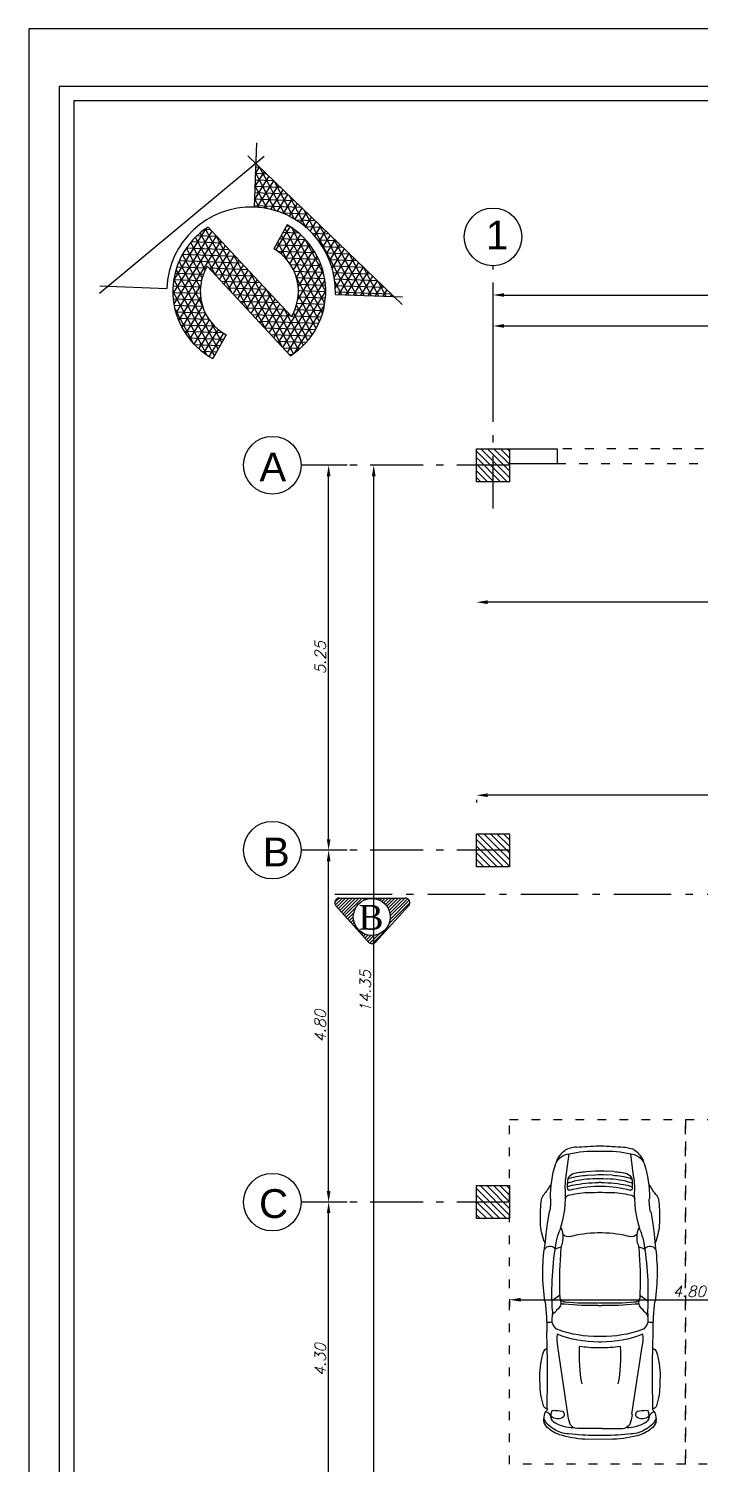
# Model space of a CAD drawing. Header units: millimetres. Extents: x 577 to 2337, y 236 to 943.
# Drawn here: x 1841.97 to 1851.14, y 459.95 to 479.53 of the extents above; entities that cross this region are included whole.
import ezdxf

# ---------------------------------------------------------------- set-up
doc = ezdxf.new("R2010")
doc.units = ezdxf.units.MM
doc.header["$LTSCALE"] = 0.01
doc.linetypes.add('ACAD_ISO03W100', pattern=[30, 12, -18])
doc.linetypes.add('ACAD_ISO10W100', pattern=[18, 12, -3, 0, -3])
for name, color, linetype in [('00-Arm', 7, 'Continuous'), ('01-Plan', 1, 'Continuous'), ('03-Ax', 4, 'Continuous'), ('05-Dim', 5, 'Continuous'), ('06-Furn', 4, 'Continuous'), ('09-Sect', 1, 'Continuous'), ('10-coulm', 7, 'Continuous')]:
    doc.layers.add(name, color=color, linetype=linetype)
doc.styles.add('2', font='BHoma.ttf')
doc.styles.get("Standard").update_dxf_attribs({"font": 'italic.shx'})
doc.dimstyles.new('ISO-25', dxfattribs={"dimtxt": 0.15, "dimasz": 0.15, "dimexe": 0.1, "dimexo": 0.1, "dimgap": 0.04, "dimtad": 1, "dimzin": 1, "dimdsep": 46, "dimtxsty": 'Standard', "dimcen": 0.3, "dimadec": 0, "dimazin": 0, "dimtfac": 1, "dimtmove": 0, "dimatfit": 3, "dimfxl": 1, "dimarcsym": 0})

# ---------------------------------------------------------------- blocks, each defined once
blk = doc.blocks.new('*D318')
at = {"layer": '05-Dim', "color": 0, "lineweight": -2, "transparency": 16777216}
for p, q in [((1848.312, 474.311), (1848.312, 475.996)), ((1859.383, 474.311), (1859.383, 475.996)), ((1848.462, 475.896), (1859.233, 475.896))]:
    blk.add_line(p, q, dxfattribs=at)
at = {"layer": '05-Dim', "color": 0, "transparency": 16777216}
for points in [[(1848.462, 475.921), (1848.462, 475.871), (1848.312, 475.896)], [(1859.233, 475.921), (1859.233, 475.871), (1859.383, 475.896)]]:
    blk.add_solid(points, dxfattribs=at)
at = {"layer": 'Defpoints', "color": 0, "transparency": 16777216}
for p in [(1859.383, 475.896), (1848.312, 474.211), (1859.383, 474.211)]:
    blk.add_point(p, dxfattribs=at)
at = {"layer": '05-Dim', "color": 0, "transparency": 16777216, "insert": (1852.761, 476.011), "char_height": 0.15, "attachment_point": 5}
blk.add_mtext('11.07', dxfattribs=at)
blk = doc.blocks.new('co2')
at = {"layer": '10-coulm'}
h = blk.add_hatch(dxfattribs=at)
h.set_pattern_fill('ANSI31', color=5, scale=0.02, style=0)
h.set_pattern_definition([(45, (-770.14033, -706.21029), (-0.0449012806, 0.0449012806), [])])
h.paths.add_polyline_path([(0, 0), (0.45, 0), (0.45, 0.45), (0, 0.45)])
at = {"layer": '10-coulm', "color": 7}
blk.add_lwpolyline([(0, 0), (0.45, 0), (0.45, 0.45), (0, 0.45)], close=True, dxfattribs=at)
blk = doc.blocks.new('caaar')
at = {"layer": '06-Furn', "color": 234, "linetype": 'Continuous'}
for p, q in [((863.957, 647.351), (864.122, 647.38)), ((864.122, 647.38), (864.275, 647.402)), ((864.275, 647.402), (864.433, 647.414)), ((864.38, 647.423), (864.405, 647.412)), ((864.485, 647.415), (864.492, 647.421)), ((865.538, 647.386), (865.538, 647.389)), ((865.887, 647.38), (865.671, 647.386)), ((866.106, 647.376), (865.887, 647.38)), ((866.362, 647.377), (866.106, 647.376)), ((866.772, 647.381), (866.362, 647.377)), ((863.207, 647.237), (863.247, 647.251)), ((863.583, 647.343), (863.566, 647.324)), ((864.185, 647.187), (864.182, 647.189)), ((864.476, 647.275), (864.488, 647.263)), ((864.486, 647.253), (864.488, 647.263)), ((865.151, 647.198), (865.23, 647.31)), ((865.226, 647.186), (865.191, 647.194)), ((865.268, 647.179), (865.226, 647.186)), ((865.376, 647.307), (865.456, 647.309)), ((865.534, 647.316), (865.531, 647.309)), ((866.853, 647.084), (865.883, 647.227)), ((863.03, 646.963), (863.033, 646.99)), ((863.033, 646.99), (863.056, 647.086)), ((863.066, 647.112), (863.056, 647.086)), ((863.409, 647.103), (863.128, 647.065)), ((863.513, 647.118), (863.409, 647.103)), ((863.477, 647.059), (863.483, 647.073)), ((863.483, 647.073), (863.488, 647.081)), ((863.627, 647.125), (863.513, 647.118)), ((863.539, 647.068), (863.546, 647.087)), ((863.574, 647.015), (863.588, 647.063)), ((863.588, 647.063), (863.598, 647.088)), ((863.762, 647.118), (863.776, 647.123)), ((867.058, 646.945), (867.051, 646.98)), ((867.06, 646.88), (867.058, 646.945)), ((863.381, 646.824), (863.372, 646.689)), ((863.433, 646.806), (863.426, 646.688)), ((867.059, 646.655), (867.06, 646.88)), ((867.213, 646.439), (867.211, 646.84)), ((863.011, 646.639), (863.011, 646.61)), ((863.089, 646.654), (863.089, 646.595)), ((863.433, 646.444), (863.428, 646.538)), ((864.254, 646.658), (864.254, 646.591)), ((865.263, 646.594), (865.262, 646.647)), ((865.298, 646.649), (865.298, 646.6)), ((865.741, 646.604), (865.741, 646.646)), ((865.821, 646.608), (865.821, 646.641)), ((867.059, 646.594), (867.059, 646.655)), ((867.059, 646.594), (867.06, 646.37)), ((867.159, 646.563), (867.159, 646.686)), ((863.381, 646.426), (863.374, 646.531)), ((867.06, 646.37), (867.058, 646.304)), ((863.03, 646.286), (863.033, 646.259)), ((863.033, 646.259), (863.056, 646.164)), ((863.066, 646.137), (863.056, 646.164)), ((863.409, 646.147), (863.128, 646.184)), ((863.513, 646.131), (863.409, 646.147)), ((863.477, 646.19), (863.483, 646.177)), ((863.483, 646.177), (863.488, 646.169)), ((863.627, 646.125), (863.513, 646.131)), ((863.539, 646.181), (863.546, 646.163)), ((863.574, 646.235), (863.588, 646.186)), ((863.588, 646.186), (863.598, 646.162)), ((863.762, 646.132), (863.776, 646.127)), ((866.853, 646.166), (865.883, 646.022)), ((867.058, 646.304), (867.051, 646.269)), ((863.207, 646.012), (863.247, 645.999)), ((863.583, 645.907), (863.566, 645.926)), ((864.185, 646.062), (864.182, 646.06)), ((864.476, 645.974), (864.488, 645.986)), ((864.486, 645.996), (864.488, 645.986)), ((865.151, 646.052), (865.23, 645.939)), ((865.226, 646.063), (865.191, 646.055)), ((865.268, 646.07), (865.226, 646.063)), ((865.376, 645.943), (865.456, 645.94)), ((865.534, 645.934), (865.531, 645.94)), ((863.957, 645.898), (864.122, 645.869)), ((864.122, 645.869), (864.275, 645.848)), ((864.275, 645.848), (864.433, 645.835)), ((864.38, 645.826), (864.405, 645.837)), ((864.485, 645.834), (864.492, 645.828)), ((865.538, 645.864), (865.538, 645.86)), ((865.887, 645.869), (865.671, 645.863)), ((866.106, 645.874), (865.887, 645.869)), ((866.362, 645.872), (866.106, 645.874)), ((866.772, 645.869), (866.362, 645.872))]:
    blk.add_line(p, q, dxfattribs=at)
for centre, radius, start, end in [((863.25, 647.973), 0.713, 297.8456, 310.3986), ((863.825, 647.289), 0.18, 93.9919, 128.6321), ((864.026, 644.794), 2.683, 88.0693, 94.5662), ((864.089, 646.653), 0.824, 69.2963, 88.081), ((864.832, 644.69), 2.753, 81.3469, 98.3267), ((864.543, 647.341), 0.094, 127.9373, 224.4515), ((865.675, 650.965), 3.579, 263.1239, 269.9435), ((865.43, 647.357), 0.113, 338.1804, 14.6589), ((866.002, 647.359), 0.0908, 144.3579, 165.1422), ((866.061, 647.228), 0.227, 96.3926, 125.8775), ((866.31, 646.274), 1.212, 85.0633, 103.0814), ((866.441, 646.579), 0.902, 70.9589, 91.6972), ((866.724, 647.385), 0.0484, 354.729, 75.7923), ((866.77, 647.441), 0.0609, 271.2897, 302.9705), ((866.85, 647.358), 0.0571, 101.171, 145.0983), ((866.879, 647.405), 0.0601, 182.11, 221.9106), ((866.922, 647.443), 0.117, 221.6262, 258.7634), ((866.926, 647.156), 0.272, 84.1228, 108.581), ((866.897, 647.308), 0.116, 44.4113, 78.2306), ((866.928, 647.269), 0.16, 32.4027, 80.7015), ((866.661, 647.037), 0.476, 31.2999, 47.7701), ((863.405, 646.87), 0.416, 118.2841, 144.5392), ((863.36, 647.047), 0.232, 114.3046, 175.4469), ((863.736, 645.8), 1.533, 88.8427, 107.9241), ((863.718, 648.756), 1.635, 266.8057, 287.9032), ((863.802, 647.967), 0.636, 266.8583, 284.091), ((864.317, 647.429), 0.275, 241.2241, 255.9567), ((864.851, 645.434), 1.876, 104.7432, 109.6236), ((864.319, 647.544), 0.388, 259.8352, 284.5232), ((864.234, 647.084), 0.0797, 42.6823, 73.314), ((865.135, 642.818), 4.495, 86.9292, 99.7524), ((864.575, 646.436), 0.749, 90.3622, 102.2316), ((864.236, 647.317), 0.258, 326.3286, 345.546), ((864.943, 642.96), 4.241, 86.6455, 95.0431), ((865.18, 647.125), 0.0704, 353.1527, 80.9613), ((865.215, 647.365), 0.193, 285.9944, 321.8137), ((865.179, 647.133), 0.101, 359.1708, 27.5708), ((864.887, 647.819), 0.748, 309.8943, 315.8136), ((865.501, 647.078), 0.234, 80.3007, 109.3327), ((865.516, 647.171), 0.139, 20.4536, 79.8109), ((864.143, 646.676), 1.598, 358.9058, 19.8909), ((865.766, 646.654), 0.584, 78.4461, 95.4941), ((864.17, 646.641), 1.651, 359.9933, 21.1209), ((866.823, 647.289), 0.0264, 106.7172, 187.7191), ((868.306, 647.387), 1.513, 183.8322, 188.5), ((866.844, 647.177), 0.0366, 203.0941, 259.22), ((866.861, 647.196), 0.127, 85.9776, 111.03), ((866.861, 647.272), 0.0512, 10.9088, 79.9614), ((866.802, 647.229), 0.121, 313.9548, 25.6128), ((866.869, 647.206), 0.125, 27.3407, 76.0539), ((866.518, 647.006), 0.53, 0.394, 29.1223), ((866.747, 647.081), 0.418, 17.0727, 40.9279), ((866.717, 647.056), 0.418, 2.2743, 33.0902), ((865.771, 646.771), 1.442, 2.7481, 17.4543), ((882.365, 645.688), 19.377, 176.2253, 177.1856), ((864.443, 646.73), 1.356, 165.6952, 183.211), ((864.248, 646.786), 0.867, 164.8571, 177.5004), ((863.524, 646.965), 0.123, 110.4682, 157.3113), ((864.362, 646.775), 0.929, 162.1777, 178.1117), ((863.578, 646.516), 0.572, 84.7107, 99.8173), ((864.718, 646.698), 1.236, 162.5842, 178.7952), ((866.316, 646.534), 2.783, 170.0599, 177.7751), ((865.106, 646.649), 1.515, 164.3505, 179.9365), ((863.628, 647.066), 0.0205, 337.9944, 82.2653), ((865.126, 646.739), 1.447, 167.2856, 178.9086), ((863.788, 647.049), 0.0736, 110.2872, 173.5068), ((865.739, 646.653), 1.484, 163.9803, 179.806), ((864.238, 647.083), 0.0767, 344.3149, 45.0632), ((861.946, 646.794), 3.32, 357.6004, 5.5679), ((861.355, 646.741), 3.944, 358.663, 5.6695), ((866.861, 647.201), 0.064, 248.1018, 293.1762), ((866.805, 646.529), 0.557, 71.7526, 85.1142), ((866.951, 646.96), 0.102, 11.4717, 73.9007), ((863.682, 646.658), 3.478, 0.4665, 6.8456), ((869.151, 646.625), 5.473, 178.5177, 181.4803), ((866.017, 644.805), 2.115, 78.9853, 93.5896), ((864.48, 646.7), 1.421, 3.5588, 8.7688), ((863.95, 646.627), 1.955, 355.6389, 4.7251), ((882.365, 647.562), 19.377, 182.8143, 183.7746), ((864.443, 646.519), 1.356, 176.789, 194.3048), ((864.319, 646.622), 0.949, 175.9251, 185.4623), ((864.435, 646.622), 1.011, 176.2757, 184.7624), ((866.617, 646.625), 3.136, 178.1737, 181.8388), ((863.769, 646.625), 0.235, 175.672, 184.3279), ((866.316, 646.715), 2.783, 182.2248, 189.94), ((864.693, 646.625), 1.102, 178.6366, 181.3634), ((865.106, 646.6), 1.515, 180.0634, 195.6494), ((865.739, 646.596), 1.484, 180.194, 196.0196), ((861.946, 646.455), 3.32, 354.432, 2.3995), ((861.355, 646.508), 3.944, 354.3304, 1.337), ((864.143, 646.573), 1.598, 340.1091, 1.0941), ((864.17, 646.608), 1.651, 338.879, 0.0067), ((863.682, 646.591), 3.478, 353.1543, 359.5334), ((864.248, 646.464), 0.867, 182.4995, 195.1428), ((864.362, 646.474), 0.929, 181.8881, 197.8222), ((864.718, 646.551), 1.236, 181.2518, 197.4157), ((865.126, 646.511), 1.447, 181.0801, 192.7145), ((864.48, 646.549), 1.421, 351.2312, 357.1509), ((866.017, 648.444), 2.115, 266.4104, 281.0147), ((865.771, 646.478), 1.442, 342.5457, 358.4389), ((863.405, 646.379), 0.416, 215.4608, 241.7157), ((863.36, 646.203), 0.232, 184.5531, 245.6952), ((863.524, 646.285), 0.123, 202.6882, 249.5316), ((863.578, 646.733), 0.572, 260.1827, 275.2892), ((863.718, 644.493), 1.635, 72.0967, 93.1942), ((863.628, 646.184), 0.0205, 277.732, 22.0043), ((863.788, 646.201), 0.0736, 186.4925, 249.7119), ((864.238, 646.166), 0.0767, 314.9365, 15.6851), ((865.18, 646.125), 0.0704, 279.0373, 6.8473), ((866.805, 646.72), 0.557, 274.8858, 288.2474), ((866.951, 646.29), 0.102, 286.0993, 348.5283), ((866.518, 646.243), 0.53, 330.8777, 359.6059), ((866.717, 646.194), 0.418, 326.9097, 357.7254), ((863.736, 647.449), 1.533, 252.0759, 271.1573), ((863.802, 645.282), 0.636, 75.9089, 93.1416), ((864.317, 645.821), 0.275, 104.0434, 118.7759), ((864.851, 647.816), 1.876, 250.3762, 255.2567), ((864.319, 645.706), 0.388, 75.4768, 100.1647), ((864.234, 646.166), 0.0797, 286.6859, 317.3175), ((865.135, 650.432), 4.495, 260.2475, 273.0707), ((864.575, 646.813), 0.749, 257.7683, 269.6377), ((864.543, 645.908), 0.094, 135.5485, 232.0625), ((864.236, 645.932), 0.258, 14.4541, 33.6714), ((864.943, 650.289), 4.241, 264.9568, 273.3544), ((865.179, 646.117), 0.101, 332.4289, 0.8289), ((865.215, 645.884), 0.193, 38.1863, 74.0056), ((864.887, 645.43), 0.748, 44.1863, 50.1055), ((865.501, 646.172), 0.234, 250.6673, 279.6989), ((865.43, 645.892), 0.113, 345.3408, 21.8193), ((865.516, 646.078), 0.139, 280.1884, 339.5466), ((865.766, 646.595), 0.584, 264.5059, 281.5537), ((868.306, 645.863), 1.513, 171.4999, 176.1677), ((866.823, 645.96), 0.0264, 172.2819, 253.2831), ((866.844, 646.072), 0.0366, 100.7801, 156.9052), ((866.861, 646.053), 0.127, 248.9699, 274.0224), ((866.922, 645.806), 0.117, 101.2366, 138.3739), ((866.861, 646.049), 0.064, 66.8238, 111.8982), ((866.861, 645.977), 0.0512, 280.0387, 349.0912), ((866.802, 646.02), 0.121, 334.3872, 46.0444), ((866.869, 646.043), 0.125, 283.9461, 332.6591), ((866.661, 646.212), 0.476, 312.2299, 328.7001), ((866.747, 646.169), 0.418, 319.0721, 342.9272), ((863.25, 645.277), 0.713, 49.6013, 62.1544), ((863.825, 645.96), 0.18, 231.3679, 266.0081), ((864.026, 648.455), 2.683, 265.4337, 271.9306), ((864.089, 646.597), 0.824, 271.9188, 290.7037), ((864.832, 648.559), 2.753, 261.6732, 278.653), ((865.675, 642.284), 3.579, 90.0565, 96.876), ((866.002, 645.89), 0.0908, 194.8578, 215.6421), ((866.061, 646.021), 0.227, 234.1226, 263.6074), ((866.31, 646.976), 1.212, 256.9185, 274.9366), ((866.441, 646.67), 0.902, 268.3026, 289.041), ((866.724, 645.864), 0.0484, 284.2078, 5.271), ((866.77, 645.808), 0.0609, 57.0297, 88.7103), ((866.85, 645.892), 0.0571, 214.9017, 258.829), ((866.879, 645.844), 0.0601, 138.0891, 177.8895), ((866.926, 646.094), 0.272, 251.4191, 275.8772), ((866.897, 645.941), 0.116, 281.7694, 315.5886), ((866.928, 645.98), 0.16, 279.2985, 327.5973)]:
    blk.add_arc(centre, radius, start, end, dxfattribs=at)
for p in [(865.534, 647.316), (865.534, 645.934)]:
    blk.add_point(p, dxfattribs=at)
blk = doc.blocks.new('*D326')
at = {"layer": '03-Ax', "color": 0, "lineweight": -2, "transparency": 16777216}
blk.add_line((1848.462, 475.474), (1855.112, 475.474), dxfattribs=at)
at = {"layer": '03-Ax', "color": 0, "transparency": 16777216}
for points in [[(1848.462, 475.499), (1848.462, 475.449), (1848.312, 475.474)], [(1855.112, 475.499), (1855.112, 475.449), (1855.262, 475.474)]]:
    blk.add_solid(points, dxfattribs=at)
at = {"layer": 'Defpoints', "color": 0, "transparency": 16777216}
for p in [(1848.312, 475.474), (1855.262, 475.474), (1855.262, 475.474)]:
    blk.add_point(p, dxfattribs=at)
at = {"layer": '03-Ax', "color": 0, "transparency": 16777216, "insert": (1851.787, 475.589), "char_height": 0.15, "attachment_point": 5}
blk.add_mtext('6.95', dxfattribs=at)
blk = doc.blocks.new('*D328')
at = {"layer": '03-Ax', "color": 0, "lineweight": -2, "transparency": 16777216}
for p, q in [((1846.322, 463.525), (1845.968, 463.525)), ((1846.068, 459.375), (1846.068, 463.375)), ((1846.322, 459.225), (1845.968, 459.225))]:
    blk.add_line(p, q, dxfattribs=at)
at = {"layer": '03-Ax', "color": 0, "transparency": 16777216}
for points in [[(1846.043, 463.375), (1846.093, 463.375), (1846.068, 463.525)], [(1846.043, 459.375), (1846.093, 459.375), (1846.068, 459.225)]]:
    blk.add_solid(points, dxfattribs=at)
at = {"layer": 'Defpoints', "color": 0, "transparency": 16777216}
for p in [(1846.068, 463.525), (1846.422, 463.525), (1846.422, 459.225)]:
    blk.add_point(p, dxfattribs=at)
at = {"layer": '03-Ax', "color": 0, "transparency": 16777216, "insert": (1845.953, 461.375), "char_height": 0.15, "attachment_point": 5, "rotation": 90}
blk.add_mtext('4.30', dxfattribs=at)
blk = doc.blocks.new('*D329')
at = {"layer": '03-Ax', "color": 0, "lineweight": -2, "transparency": 16777216}
for p, q in [((1846.322, 468.325), (1845.968, 468.325)), ((1846.068, 463.675), (1846.068, 468.175)), ((1846.322, 463.525), (1845.968, 463.525))]:
    blk.add_line(p, q, dxfattribs=at)
at = {"layer": '03-Ax', "color": 0, "transparency": 16777216}
for points in [[(1846.043, 468.175), (1846.093, 468.175), (1846.068, 468.325)], [(1846.043, 463.675), (1846.093, 463.675), (1846.068, 463.525)]]:
    blk.add_solid(points, dxfattribs=at)
at = {"layer": 'Defpoints', "color": 0, "transparency": 16777216}
for p in [(1846.068, 468.325), (1846.422, 468.325), (1846.422, 463.525)]:
    blk.add_point(p, dxfattribs=at)
at = {"layer": '03-Ax', "color": 0, "transparency": 16777216, "insert": (1845.953, 465.925), "char_height": 0.15, "attachment_point": 5, "rotation": 90}
blk.add_mtext('4.80', dxfattribs=at)
blk = doc.blocks.new('*D330')
at = {"layer": '03-Ax', "color": 0, "lineweight": -2, "transparency": 16777216}
for p, q in [((1846.322, 473.575), (1845.968, 473.575)), ((1846.068, 468.475), (1846.068, 473.425)), ((1846.322, 468.325), (1845.968, 468.325))]:
    blk.add_line(p, q, dxfattribs=at)
at = {"layer": '03-Ax', "color": 0, "transparency": 16777216}
for points in [[(1846.043, 473.425), (1846.093, 473.425), (1846.068, 473.575)], [(1846.043, 468.475), (1846.093, 468.475), (1846.068, 468.325)]]:
    blk.add_solid(points, dxfattribs=at)
at = {"layer": 'Defpoints', "color": 0, "transparency": 16777216}
for p in [(1846.068, 473.575), (1846.422, 473.575), (1846.422, 468.325)]:
    blk.add_point(p, dxfattribs=at)
at = {"layer": '03-Ax', "color": 0, "transparency": 16777216, "insert": (1845.953, 470.95), "char_height": 0.15, "attachment_point": 5, "rotation": 90}
blk.add_mtext('5.25', dxfattribs=at)
blk = doc.blocks.new('*D332')
at = {"layer": '05-Dim', "color": 0, "lineweight": -2, "transparency": 16777216}
for p, q in [((1848.537, 462.2), (1848.537, 462.094)), ((1848.687, 462.194), (1853.187, 462.194)), ((1853.337, 462.099), (1853.337, 462.094))]:
    blk.add_line(p, q, dxfattribs=at)
at = {"layer": '05-Dim', "color": 0, "transparency": 16777216}
for points in [[(1848.687, 462.219), (1848.687, 462.169), (1848.537, 462.194)], [(1853.187, 462.219), (1853.187, 462.169), (1853.337, 462.194)]]:
    blk.add_solid(points, dxfattribs=at)
at = {"layer": 'Defpoints', "color": 0, "transparency": 16777216}
for p in [(1848.537, 462.3), (1853.337, 462.199), (1853.337, 462.194)]:
    blk.add_point(p, dxfattribs=at)
at = {"layer": '05-Dim', "color": 0, "transparency": 16777216, "insert": (1850.991, 462.309), "char_height": 0.15, "attachment_point": 5}
blk.add_mtext('4.80', dxfattribs=at)
blk = doc.blocks.new('*D341')
at = {"layer": '05-Dim', "color": 0, "lineweight": -2, "transparency": 16777216}
blk.add_line((1859.258, 471.707), (1848.237, 471.707), dxfattribs=at)
at = {"layer": '05-Dim', "color": 0, "transparency": 16777216}
for points in [[(1848.237, 471.732), (1848.237, 471.682), (1848.087, 471.707)], [(1859.258, 471.732), (1859.258, 471.682), (1859.408, 471.707)]]:
    blk.add_solid(points, dxfattribs=at)
at = {"layer": 'Defpoints', "color": 0, "transparency": 16777216}
for p in [(1848.087, 471.707), (1848.087, 471.707), (1859.408, 471.707)]:
    blk.add_point(p, dxfattribs=at)
at = {"layer": '05-Dim', "color": 0, "transparency": 16777216, "insert": (1853.747, 471.822), "char_height": 0.15, "attachment_point": 5}
blk.add_mtext('11.32', dxfattribs=at)
blk = doc.blocks.new('*D371')
at = {"layer": '05-Dim', "color": 0, "lineweight": -2, "transparency": 16777216}
for p, q in [((1856.637, 469.074), (1848.237, 469.074)), ((1848.087, 469.01), (1848.087, 468.974))]:
    blk.add_line(p, q, dxfattribs=at)
at = {"layer": '05-Dim', "color": 0, "transparency": 16777216}
for points in [[(1848.237, 469.099), (1848.237, 469.049), (1848.087, 469.074)], [(1856.637, 469.099), (1856.637, 469.049), (1856.787, 469.074)]]:
    blk.add_solid(points, dxfattribs=at)
at = {"layer": 'Defpoints', "color": 0, "transparency": 16777216}
for p in [(1848.087, 469.11), (1848.087, 469.074), (1856.787, 469.074)]:
    blk.add_point(p, dxfattribs=at)
at = {"layer": '05-Dim', "color": 0, "transparency": 16777216, "insert": (1852.437, 469.189), "char_height": 0.15, "attachment_point": 5}
blk.add_mtext('8.70', dxfattribs=at)
blk = doc.blocks.new('northh')
at = {"layer": '00-Arm', "linetype": 'Continuous'}
h = blk.add_hatch(dxfattribs=at)
h.set_pattern_fill('NET3', color=4, scale=0.7, style=0)
h.set_pattern_definition([(0, (407.11396, 248.03749), (0, 0.0875), []), (60, (407.11396, 248.03749), (-0.075777223, 0.04375), []), (120, (407.11396, 248.03749), (-0.075777223, -0.04375), [])])
h.paths.add_polyline_path([(944.393, 571.567, 0.563601), (944.283, 573.348), (944.114, 573.016, -0.418627), (944.386, 572.101), (943.206, 573.281, 0.570792), (943.335, 571.491), (943.505, 571.822, -0.42861), (943.212, 572.748)])
h.paths.add_polyline_path([(943.823, 574.172), (943.823, 573.575, -0.414214), (944.974, 572.424), (945.776, 572.424)])
at = {"layer": '00-Arm', "color": 3}
for p, q in [((943.823, 574.452), (943.823, 573.575)), ((943.933, 574.271), (941.756, 572.323)), ((943.712, 574.271), (945.89, 572.323)), ((944.386, 572.101), (943.206, 573.281)), ((944.283, 573.348), (944.114, 573.016)), ((944.393, 571.567), (943.212, 572.748)), ((941.756, 572.424), (942.672, 572.424)), ((944.974, 572.424), (945.89, 572.424)), ((943.505, 571.822), (943.335, 571.491))]:
    blk.add_line(p, q, dxfattribs=at)
for centre, radius, start, end in [((943.823, 572.424), 1.151, 0, 180), ((943.799, 572.424), 1.043, 124.7134, 243.583), ((943.799, 572.424), 1.043, 304.7134, 62.336), ((943.799, 572.424), 0.67, 331.1276, 61.9896), ((943.799, 572.424), 0.67, 151.1276, 243.9294)]:
    blk.add_arc(centre, radius, start, end, dxfattribs=at)
blk = doc.blocks.new('*D550')
at = {"layer": '03-Ax', "color": 0, "lineweight": -2, "transparency": 16777216}
blk.add_line((1846.684, 459.375), (1846.684, 473.425), dxfattribs=at)
at = {"layer": '03-Ax', "color": 0, "transparency": 16777216}
for points in [[(1846.659, 473.425), (1846.709, 473.425), (1846.684, 473.575)], [(1846.659, 459.375), (1846.709, 459.375), (1846.684, 459.225)]]:
    blk.add_solid(points, dxfattribs=at)
at = {"layer": 'Defpoints', "color": 0, "transparency": 16777216}
for p in [(1846.684, 473.575), (1846.684, 473.575), (1846.684, 459.225)]:
    blk.add_point(p, dxfattribs=at)
at = {"layer": '03-Ax', "color": 0, "transparency": 16777216, "insert": (1846.569, 466.4), "char_height": 0.15, "attachment_point": 5, "rotation": 90}
blk.add_mtext('14.35', dxfattribs=at)

msp = doc.modelspace()

# ---------------------------------------------------------------- hatches: boundary and pattern name
at = {"layer": '09-Sect'}
h = msp.add_hatch(dxfattribs=at)
h.set_pattern_fill('ANSI31', color=8, scale=0.01)
h.set_pattern_definition([(45, (654.237332, 13.157642), (-0.0224506403, 0.0224506403), [])])
h.paths.add_polyline_path([(1846.707, 467.07, -0.443397), (1846.614, 467.071), (1846.166, 467.567, -0.649458), (1846.213, 467.672), (1847.113, 467.672, -0.651534), (1847.16, 467.567)])
h.paths.add_polyline_path([(1846.405, 467.414, 1), (1846.909, 467.414, 1)], flags=16)

# ---------------------------------------------------------------- linework, layer by layer
at = {"layer": '00-Arm'}
for points in [[(1841.974, 479.528), (1841.974, 450.028), (1862.624, 450.028), (1862.624, 479.528)], [(1842.588, 478.544), (1842.588, 451.011), (1862.009, 451.011), (1862.009, 478.544)]]:
    msp.add_lwpolyline(points, close=True, dxfattribs=at)
at = {"layer": '00-Arm', "color": 4}
msp.add_lwpolyline([(1842.391, 478.741), (1842.391, 450.814), (1862.206, 450.814), (1862.206, 478.741)], close=True, dxfattribs=at)
at = {"layer": '01-Plan'}
for p, q in [((1848.537, 473.8), (1849.187, 473.8)), ((1849.187, 473.8), (1849.187, 473.6)), ((1848.537, 473.6), (1849.187, 473.6))]:
    msp.add_line(p, q, dxfattribs=at)
at = {"layer": '01-Plan', "color": 4, "linetype": 'ACAD_ISO03W100'}
for p, q in [((1852.687, 473.8), (1849.187, 473.8)), ((1849.187, 473.6), (1852.687, 473.6))]:
    msp.add_line(p, q, dxfattribs=at)
at = {"layer": '03-Ax', "linetype": 'ACAD_ISO10W100', "ltscale": 6}
for p, q in [((1848.312, 472.985), (1848.312, 476.295)), ((1848.537, 473.575), (1845.694, 473.575)), ((1848.537, 468.325), (1845.694, 468.325)), ((1848.537, 463.525), (1845.694, 463.525))]:
    msp.add_line(p, q, dxfattribs=at)
at = {"layer": '03-Ax'}
for centre in [(1848.312, 476.689), (1845.3, 473.575), (1845.3, 468.325), (1845.3, 463.525)]:
    msp.add_circle(centre, 0.393, dxfattribs=at)
at = {"layer": '06-Furn', "color": 5, "linetype": 'ACAD_ISO03W100'}
for points in [[(1848.537, 459.95), (1848.537, 464.65), (1850.937, 464.65), (1850.937, 459.95)], [(1850.937, 459.95), (1850.937, 464.65), (1853.337, 464.65), (1853.337, 459.95)]]:
    msp.add_lwpolyline(points, close=True, dxfattribs=at)
at = {"layer": '09-Sect', "color": 7, "linetype": 'ACAD_ISO10W100', "ltscale": 6.5}
msp.add_line((1846.153, 467.724), (1861.154, 467.724), dxfattribs=at)
at = {"layer": '09-Sect'}
for p, q in [((1846.166, 467.567), (1846.614, 467.071)), ((1846.213, 467.672), (1847.113, 467.672)), ((1846.707, 467.07), (1847.16, 467.567))]:
    msp.add_line(p, q, dxfattribs=at)
msp.add_circle((1846.657, 467.414), 0.252, dxfattribs=at)
for centre, start, end in [((1846.213, 467.609), 90, 222.0081), ((1847.113, 467.609), 317.6576, 90), ((1846.661, 467.113), 222.0081, 317.6576)]:
    msp.add_arc(centre, 0.063, start, end, dxfattribs=at)

# ---------------------------------------------------------------- block references
at = {"rotation": 357.9304165867755}
msp.add_blockref('northh', (881.13, -62.022), dxfattribs=at)
at = {"layer": '06-Furn', "color": 241, "xscale": -0.9529256555680451, "yscale": 0.9529256555680451, "zscale": 0.9529256555680451, "rotation": 90}
msp.add_blockref('caaar', (2465.957, 1286.68), dxfattribs=at)
at = {"layer": '10-coulm', "xscale": -1, "rotation": 180}
for p in [(1848.087, 473.8), (1848.087, 468.55), (1848.087, 463.75)]:
    msp.add_blockref('co2', p, dxfattribs=at)

# ---------------------------------------------------------------- texts
at = {"layer": '03-Ax', "char_height": 0.39333, "width": 0.68193}
for s, insert, attachment_point in [('{\\fArial|b0|i0|c0|p32;1}', (1848.215, 476.911), 1), ('{\\fArial|b0|i0|c0|p34;A}', (1845.123, 473.353), 7), ('{\\fArial|b0|i0|c0|p34;B}', (1845.17, 468.103), 7), ('{\\fArial|b0|i0|c0|p34;C}', (1845.118, 463.303), 7)]:
    msp.add_mtext(s, dxfattribs=dict(at, insert=insert, attachment_point=attachment_point))
at = {"layer": '09-Sect', "color": 1, "insert": (1846.816, 467.238), "char_height": 0.33728, "width": 0.1828, "attachment_point": 9, "style": '2'}
msp.add_mtext('{\\fTimes New Roman|b0|i0|c0|p18;B}', dxfattribs=at)

# ---------------------------------------------------------------- dimensions: what is measured, and where the dimension line sits
at = {"layer": '03-Ax', "color": 5}
dim = msp.add_linear_dim(base=(1855.262, 475.474), p1=(1848.312, 475.474), p2=(1855.262, 475.474), dimstyle='ISO-25', dxfattribs=at)
dim.commit()
dim.dimension.update_dxf_attribs({"geometry": '*D326', "text_midpoint": (1851.787, 475.589)})
for base, p1, p2, angle, picture, middle in [((1846.068, 473.575), (1846.422, 468.325), (1846.422, 473.575), 270, '*D330', (1845.953, 470.95)), ((1846.684, 473.575), (1846.684, 459.225), (1846.684, 473.575), 90, '*D550', (1846.569, 466.4)), ((1846.068, 468.325), (1846.422, 463.525), (1846.422, 468.325), 270, '*D329', (1845.953, 465.925)), ((1846.068, 463.525), (1846.422, 459.225), (1846.422, 463.525), 270, '*D328', (1845.953, 461.375))]:
    dim = msp.add_linear_dim(base=base, p1=p1, p2=p2, angle=angle, dimstyle='ISO-25', dxfattribs=at)
    dim.commit()
    dim.dimension.update_dxf_attribs({"geometry": picture, "text_midpoint": middle})
at = {"layer": '05-Dim'}
for base, p1, p2, picture, middle in [((1859.383, 475.896), (1848.312, 474.211), (1859.383, 474.211), '*D318', (1852.761, 475.896)), ((1853.337, 462.194), (1848.537, 462.3), (1853.337, 462.199), '*D332', (1850.991, 462.194))]:
    dim = msp.add_linear_dim(base=base, p1=p1, p2=p2, dimstyle='ISO-25', dxfattribs=at)
    dim.commit()
    dim.dimension.update_dxf_attribs({"geometry": picture, "text_midpoint": middle, "dimtype": 160})
for base, p1, p2, picture, middle in [((1848.087, 471.707), (1859.408, 471.707), (1848.087, 471.707), '*D341', (1853.747, 471.822)), ((1848.087, 469.074), (1856.787, 469.074), (1848.087, 469.11), '*D371', (1852.437, 469.189))]:
    dim = msp.add_linear_dim(base=base, p1=p1, p2=p2, dimstyle='ISO-25', dxfattribs=at)
    dim.commit()
    dim.dimension.update_dxf_attribs({"geometry": picture, "text_midpoint": middle})

doc.saveas('drawing.dxf')
